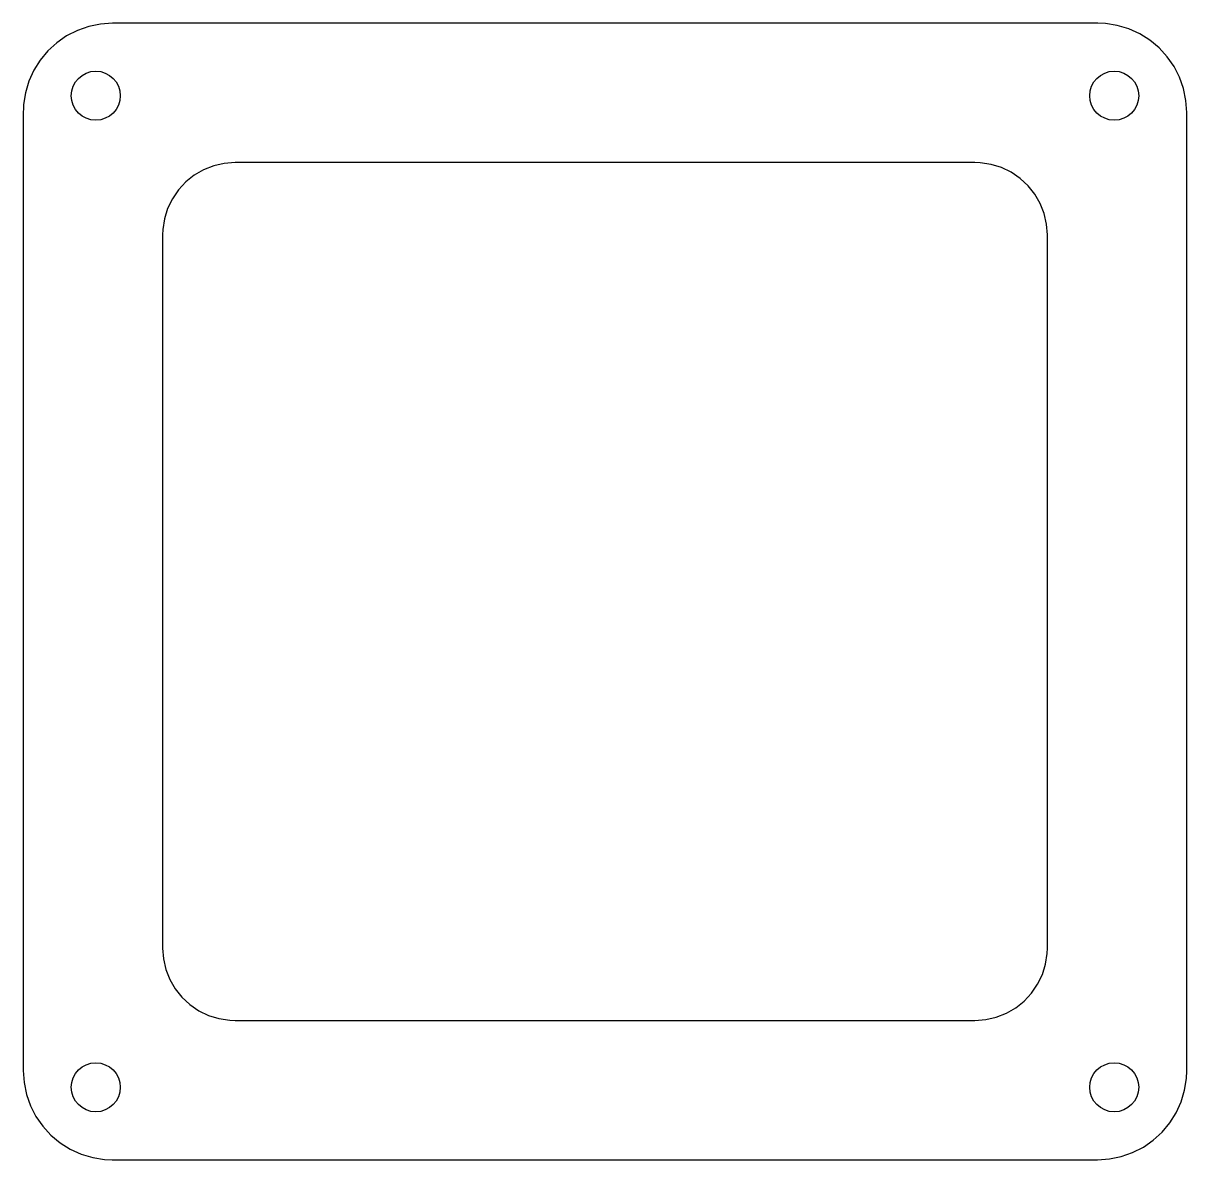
# Model space of a CAD drawing. Header units: metres. Extents: x -52 to 52, y -51 to 51.
import ezdxf

# ---------------------------------------------------------------- set-up
doc = ezdxf.new("R2010")
doc.units = ezdxf.units.M

msp = doc.modelspace()

# ---------------------------------------------------------------- linework, layer by layer
at = {"layer": 'BEZEL'}
msp.add_lwpolyline([(-52.18, 43), (-52.18, -43), (-52.1074, -44.0755), (-51.8908, -45.1314), (-51.5343, -46.1486), (-51.0443, -47.1087), (-50.4297, -47.9942), (-49.7015, -48.789), (-48.8732, -49.4787), (-47.9597, -50.0508), (-46.9775, -50.4949), (-45.9445, -50.803), (-44.8796, -50.9694), (-44.2126, -50.9999), (-44.18, -51), (44.18, -51), (45.2555, -50.9274), (46.3114, -50.7108), (47.3286, -50.3543), (48.2887, -49.8643), (49.1742, -49.2497), (49.969, -48.5215), (50.6587, -47.6932), (51.2308, -46.7797), (51.6749, -45.7975), (51.983, -44.7645), (52.1494, -43.6996), (52.1799, -43.0326), (52.18, -43), (52.18, 43), (52.1074, 44.0755), (51.8908, 45.1314), (51.5343, 46.1486), (51.0443, 47.1087), (50.4297, 47.9942), (49.7015, 48.789), (48.8732, 49.4787), (47.9597, 50.0508), (46.9775, 50.4949), (45.9445, 50.803), (44.8796, 50.9694), (44.2126, 50.9999), (44.18, 51), (-44.18, 51), (-45.2555, 50.9274), (-46.3114, 50.7108), (-47.3286, 50.3543), (-48.2887, 49.8643), (-49.1742, 49.2497), (-49.969, 48.5215), (-50.6587, 47.6932), (-51.2308, 46.7797), (-51.6749, 45.7975), (-51.983, 44.7645), (-52.1494, 43.6996), (-52.1723, 43.3501), (-52.18, 43)], close=True, dxfattribs=at)
at = {"layer": 'CUT'}
msp.add_lwpolyline([(-39.68, 32), (-39.68, -32), (-39.6074, -32.9687), (-39.3913, -33.9158), (-39.0364, -34.8201), (-38.5507, -35.6614), (-37.945, -36.4209), (-37.2329, -37.0817), (-36.4303, -37.629), (-35.5551, -38.0505), (-34.6268, -38.3369), (-33.6663, -38.4818), (-33.18, -38.5), (33.18, -38.5), (34.1487, -38.4274), (35.0958, -38.2113), (36.0001, -37.8564), (36.8414, -37.3707), (37.6009, -36.765), (38.2617, -36.0529), (38.809, -35.2503), (39.2305, -34.3751), (39.5169, -33.4468), (39.6618, -32.4863), (39.68, -32), (39.68, 32), (39.6074, 32.9687), (39.3913, 33.9158), (39.0364, 34.8201), (38.5507, 35.6614), (37.945, 36.4209), (37.2329, 37.0817), (36.4303, 37.629), (35.5551, 38.0505), (34.6268, 38.3369), (33.6663, 38.4818), (33.18, 38.5), (-33.18, 38.5), (-34.1487, 38.4274), (-35.0958, 38.2113), (-36.0001, 37.8564), (-36.8414, 37.3707), (-37.6009, 36.765), (-38.2617, 36.0529), (-38.809, 35.2503), (-39.2305, 34.3751), (-39.5169, 33.4468), (-39.6618, 32.4863), (-39.68, 32)], close=True, dxfattribs=at)
for centre in [(-45.68, 44.5), (45.68, 44.5), (-45.68, -44.5), (45.68, -44.5)]:
    msp.add_circle(centre, 2.2, dxfattribs=at)

doc.saveas('drawing.dxf')
